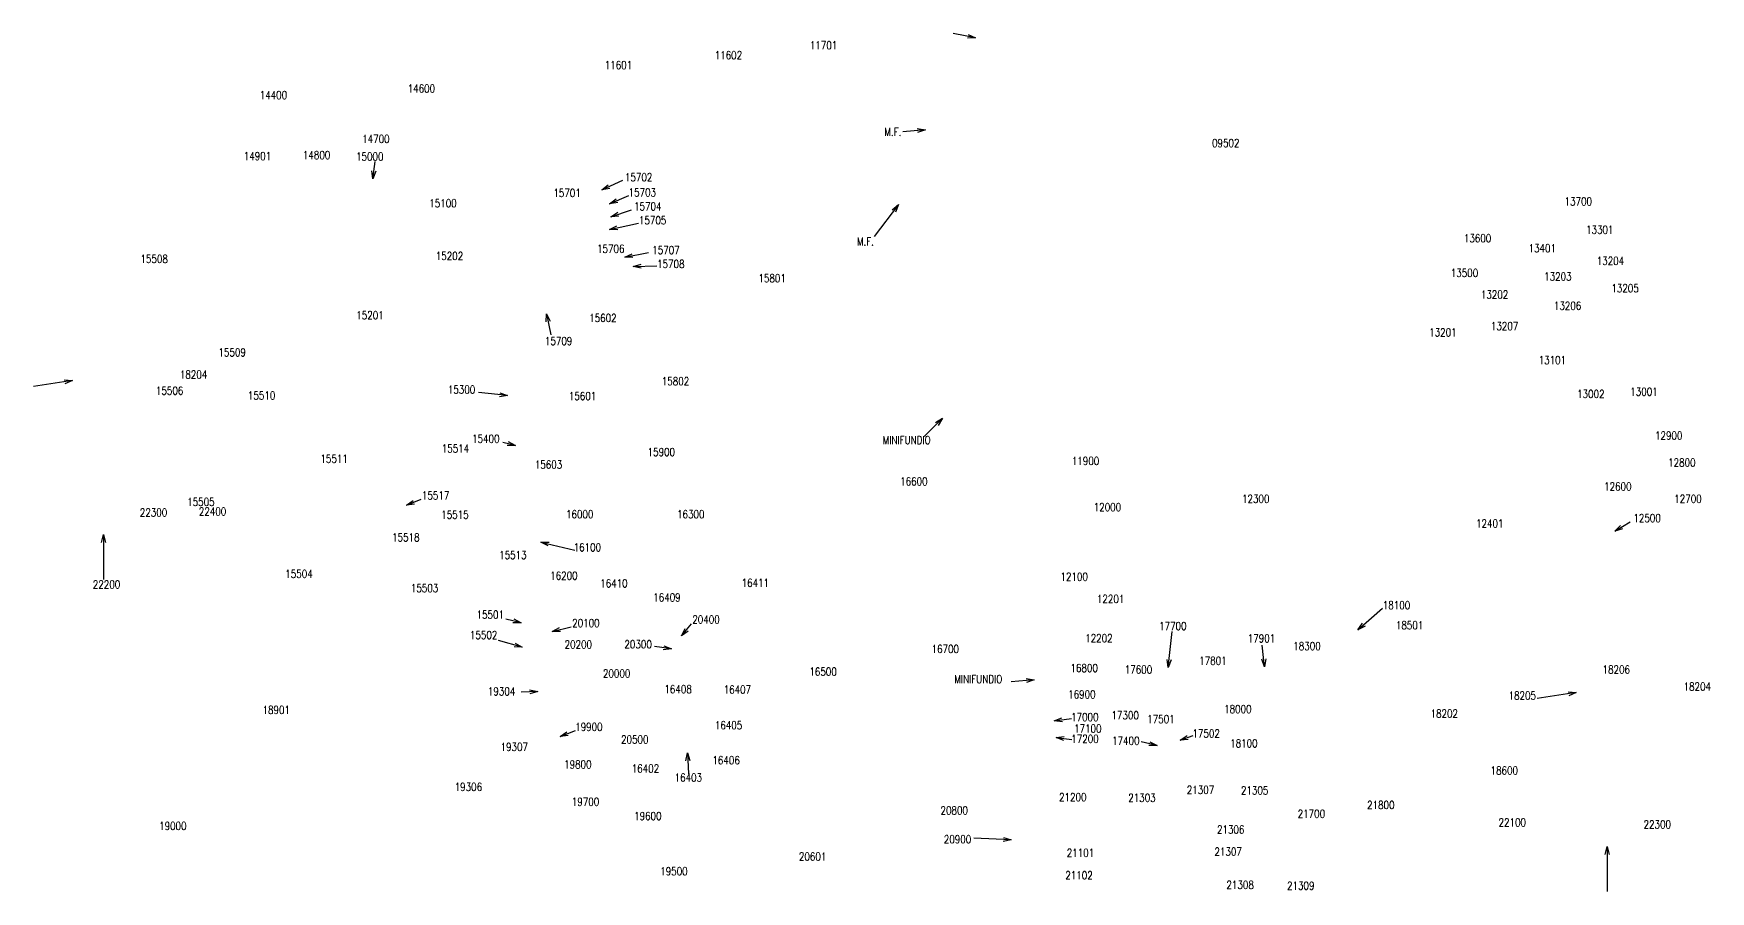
# Model space of a CAD drawing. Header units: millimetres. Extents: x 1956 to 626126, y 2654 to 1331070.
# Drawn here: x 605789 to 609979, y 1303265 to 1305409 of the extents above; entities that cross this region are included whole.
import ezdxf
from ezdxf.enums import TextEntityAlignment as Align

# ---------------------------------------------------------------- set-up
doc = ezdxf.new("R2010")
doc.units = ezdxf.units.MM
doc.layers.add('41', color=1, linetype='Continuous')
doc.styles.add('ROMANS', font='ROMANS', dxfattribs={"height": 0.2})

msp = doc.modelspace()

# ---------------------------------------------------------------- linework, layer by layer
at = {"layer": '41', "color": 7, "linetype": 'Continuous'}
for p, q in [((608143, 1305398.7), (608086.9, 1305409.4)), ((608017.4, 1305168.9), (607961.3, 1305163.6)), ((606636.5, 1305046), (606642.7, 1305089.4)), ((607208.5, 1305018.4), (607261.5, 1305042.6)), ((607228.2, 1304983.5), (607276.7, 1305004.7)), ((607950.6, 1304981.9), (607889.2, 1304901.8)), ((607231.2, 1304951.6), (607282.8, 1304968.3)), ((607228.2, 1304919.8), (607300.9, 1304935)), ((607266.1, 1304850), (607325.2, 1304862.2)), ((607287.3, 1304827.3), (607346.4, 1304828.8)), ((607070.6, 1304709), (607081.2, 1304655.9)), ((605886.3, 1304542), (605788.9, 1304527)), ((605886.3, 1304542), (605788.9, 1304527)), ((606973.6, 1304504.3), (606900.8, 1304511.9)), ((608060.2, 1304447.7), (608014.7, 1304402.2)), ((606993.3, 1304379.9), (606961.4, 1304387.5)), ((606720.5, 1304230.1), (606757.8, 1304245.3)), ((609739.9, 1304165.4), (609778.4, 1304188.6)), ((605963.8, 1304157.2), (605963.8, 1304044.8)), ((605963.8, 1304157.2), (605963.8, 1304044.8)), ((607056.6, 1304138.1), (607141.4, 1304117.9)), ((607007.3, 1303936.2), (606968.7, 1303945.9)), ((607407.9, 1303903.6), (607433.1, 1303934)), ((609098.2, 1303918.8), (609159.9, 1303972.7)), ((607010.1, 1303875.5), (606950.8, 1303892.1)), ((607084.7, 1303915), (607132, 1303926.2)), ((608624.2, 1303824.4), (608633.8, 1303914.9)), ((607382.6, 1303871.3), (607340.2, 1303877.3)), ((608865.1, 1303826.3), (608859.3, 1303880.2)), ((607048.6, 1303765.1), (607007.1, 1303762.7)), ((608289.4, 1303794.2), (608232.1, 1303789.1)), ((609643.9, 1303762.2), (609546.4, 1303747.2)), ((608339.2, 1303691.1), (608382.2, 1303697)), ((607104.4, 1303652.7), (607143.5, 1303666.9)), ((608343.9, 1303649.9), (608383.3, 1303645.2)), ((608596.7, 1303629.9), (608556.5, 1303639)), ((608653.9, 1303643.5), (608686.4, 1303654.5)), ((607423.1, 1303611.6), (607425.8, 1303559.1)), ((608232.1, 1303394), (608138.4, 1303398.1)), ((609721.3, 1303377.4), (609721.3, 1303264.9))]:
    msp.add_line(p, q, dxfattribs=at)
for points in [[(608124.3, 1305407.3), (608143, 1305398.7), (608122.4, 1305397.5)], [(607997, 1305172), (608017.4, 1305168.9), (607998, 1305162.1)], [(606644.3, 1305065.1), (606636.5, 1305046), (606634.4, 1305066.5)], [(607228.8, 1305022.1), (607208.5, 1305018.4), (607224.6, 1305031.2)], [(607248.5, 1304986.9), (607228.2, 1304983.5), (607244.5, 1304996.1)], [(607934.5, 1304969.1), (607950.6, 1304981.9), (607942.4, 1304963)], [(607251.8, 1304953), (607231.2, 1304951.6), (607248.7, 1304962.6)], [(607248.8, 1304919), (607228.2, 1304919.8), (607246.7, 1304928.8)], [(607286.7, 1304849.2), (607266.1, 1304850), (607284.7, 1304859)], [(607307.4, 1304822.8), (607287.3, 1304827.3), (607307.2, 1304832.8)], [(607069.6, 1304688.4), (607070.6, 1304709), (607079.4, 1304690.4)], [(605865.8, 1304543.9), (605886.3, 1304542), (605867.3, 1304534.1)], [(605865.8, 1304543.9), (605886.3, 1304542), (605867.3, 1304534.1)], [(606954.2, 1304511.3), (606973.6, 1304504.3), (606953.1, 1304501.4)], [(608042.5, 1304437.1), (608060.2, 1304447.7), (608049.6, 1304430)], [(606975, 1304389.4), (606993.3, 1304379.9), (606972.6, 1304379.7)], [(606740.9, 1304233), (606720.5, 1304230.1), (606737.2, 1304242.3)], [(605958.8, 1304137.2), (605963.8, 1304157.2), (605968.8, 1304137.2)], [(605958.8, 1304137.2), (605963.8, 1304157.2), (605968.8, 1304137.2)], [(609759.6, 1304171.4), (609739.9, 1304165.4), (609754.5, 1304180)], [(607074.8, 1304128.6), (607056.6, 1304138.1), (607077.2, 1304138.4)], [(606989.1, 1303946), (607007.3, 1303936.2), (606986.7, 1303936.2)], [(609116.6, 1303928.2), (609098.2, 1303918.8), (609110, 1303935.7)], [(607105.3, 1303914.7), (607084.7, 1303915), (607103, 1303924.5)], [(607424.5, 1303915.8), (607407.9, 1303903.6), (607416.8, 1303922.2)], [(606992.2, 1303885.7), (607010.1, 1303875.5), (606989.5, 1303876.1)], [(607363.5, 1303879.1), (607382.6, 1303871.3), (607362.1, 1303869.2)], [(608631.3, 1303843.7), (608624.2, 1303824.4), (608621.3, 1303844.8)], [(608867.9, 1303846.7), (608865.1, 1303826.3), (608858, 1303845.6)], [(607028.3, 1303768.9), (607048.6, 1303765.1), (607028.9, 1303759)], [(608269, 1303797.4), (608289.4, 1303794.2), (608269.9, 1303787.4)], [(609623.3, 1303764.1), (609643.9, 1303762.2), (609624.9, 1303754.2)], [(608359.7, 1303688.9), (608339.2, 1303691.1), (608358.4, 1303698.8)], [(607125, 1303654.8), (607104.4, 1303652.7), (607121.5, 1303664.2)], [(608363.1, 1303642.5), (608343.9, 1303649.9), (608364.3, 1303652.5)], [(608578.3, 1303639.2), (608596.7, 1303629.9), (608576.1, 1303629.4)], [(608674.4, 1303645.2), (608653.9, 1303643.5), (608671.2, 1303654.6)], [(607419.1, 1303591.4), (607423.1, 1303611.6), (607429.1, 1303591.9)], [(608212.4, 1303399.9), (608232.1, 1303394), (608211.9, 1303389.9)], [(609716.3, 1303357.4), (609721.3, 1303377.4), (609726.3, 1303357.4)]]:
    msp.add_lwpolyline(points, dxfattribs=at)

# ---------------------------------------------------------------- texts
at = {"layer": '41', "color": 7, "linetype": 'Continuous', "style": 'ROMANS', "width": 0.80002}
for s, p in [('11602', (607525.2, 1305355.2)), ('11701', (607762.9, 1305379.9)), ('11601', (607250.5, 1305330.5)), ('14600', (606758, 1305271.8)), ('14400', (606388.3, 1305255.5)), ('14700', (606644.3, 1305145.9)), ('M.F.', (607936.1, 1305163.3)), ('14901', (606348.4, 1305103.1)), ('14800', (606496.2, 1305105.6)), ('15000', (606629, 1305101.9)), ('09502', (608767.9, 1305135.6)), ('15701', (607122.1, 1305010.8)), ('15702', (607300.9, 1305050.2)), ('15703', (607310, 1305012.3)), ('15100', (606812, 1304985.3)), ('15704', (607323.7, 1304977.4)), ('13700', (609648.9, 1304989.6)), ('15705', (607335.8, 1304942.5)), ('M.F.', (607867.6, 1304889.8)), ('13600', (609397.2, 1304897.8)), ('13301', (609702.5, 1304919)), ('15508', (606090.3, 1304846)), ('15202', (606828.2, 1304853.4)), ('15706', (607231.2, 1304871.3)), ('15707', (607369.1, 1304868.2)), ('15708', (607381.3, 1304833.4)), ('13500', (609364.5, 1304811)), ('13203', (609597.8, 1304802.1)), ('13204', (609729.3, 1304841)), ('15801', (607634.5, 1304797.7)), ('13205', (609765.8, 1304772.8)), ('13202', (609439.6, 1304757)), ('13206', (609622.1, 1304729)), ('15201', (606629.6, 1304705.3)), ('15602', (607211.5, 1304698.4)), ('13207', (609464.7, 1304678)), ('15709', (607100.9, 1304640.8)), ('13201', (609310.5, 1304662.5)), ('15509', (606285.2, 1304612.4)), ('13101', (609584.2, 1304593.1)), ('18204', (606188.7, 1304557)), ('18204', (606188.7, 1304557)), ('15506', (606128.9, 1304516.7)), ('15300', (606858.4, 1304519.4)), ('15802', (607393, 1304540.2)), ('13002', (609680.2, 1304508.4)), ('13001', (609813.1, 1304514.2)), ('15510', (606358.8, 1304504.6)), ('15601', (607160.7, 1304503.3)), ('15400', (606919, 1304396.6)), ('MINIFUNDIO', (607970.6, 1304393.3)), ('12900', (609874.8, 1304404.4)), ('15511', (606539.9, 1304346.6)), ('15514', (606843.2, 1304372.2)), ('15900', (607357.6, 1304363.3)), ('11900', (608417.6, 1304341.1)), ('15603', (607075.7, 1304331.9)), ('12800', (609907.6, 1304336.9)), ('16600', (607988.6, 1304289.8)), ('12600', (609747.6, 1304277.2)), ('15505', (606207, 1304238.7)), ('22400', (606236.2, 1304214.7)), ('22400', (606236.2, 1304214.7)), ('15517', (606793.6, 1304254.9)), ('12000', (608472.3, 1304225.5)), ('12300', (608842.9, 1304246.4)), ('12700', (609923, 1304246.4)), ('22300', (606088.7, 1304212.2)), ('22300', (606088.7, 1304212.2)), ('15515', (606841.9, 1304206.7)), ('16000', (607153.6, 1304207.9)), ('16300', (607431.1, 1304207.9)), ('12401', (609427.7, 1304184.7)), ('12500', (609820.8, 1304198.2)), ('15518', (606719.1, 1304150.1)), ('15513', (606986.6, 1304105.9)), ('16100', (607172.8, 1304125)), ('15504', (606452.2, 1304058.9)), ('16200', (607114.1, 1304054.2)), ('12100', (608389.2, 1304051.6)), ('22200', (605971.3, 1304032.3)), ('22200', (605971.3, 1304032.3)), ('15503', (606766, 1304023.2)), ('16410', (607239.1, 1304035.1)), ('16411', (607592.6, 1304036.4)), ('16409', (607371.6, 1304000)), ('12201', (608480.2, 1303996.1)), ('18100', (609194.6, 1303980.4)), ('15501', (606930.1, 1303956.9)), ('20100', (607169.1, 1303935.7)), ('20400', (607469.3, 1303944.7)), ('17700', (608635.7, 1303928.4)), ('18501', (609227.3, 1303930.3)), ('15502', (606913.6, 1303905.9)), ('20200', (607150.1, 1303882.3)), ('20300', (607299.6, 1303882.7)), ('12202', (608451, 1303898)), ('17901', (608857.3, 1303897.6)), ('16700', (608067.1, 1303871.1)), ('17801', (608735.9, 1303841.7)), ('18300', (608971, 1303878.3)), ('20000', (607245.9, 1303809.7)), ('16500', (607761.8, 1303814.4)), ('MINIFUNDIO', (608149.6, 1303795.8)), ('16800', (608414.2, 1303823.5)), ('17600', (608549.9, 1303819.6)), ('18206', (609743.8, 1303819.7)), ('19304', (606958.4, 1303765.1)), ('16408', (607399.5, 1303770.6)), ('16407', (607547.7, 1303769.5)), ('16900', (608408.4, 1303757.5)), ('18204', (609946.2, 1303777.2)), ('18901', (606395.3, 1303718.8)), ('18000', (608798.2, 1303720.8)), ('19900', (607176.5, 1303676.3)), ('16405', (607525.5, 1303680.4)), ('17000', (608415.8, 1303700.9)), ('17100', (608423.2, 1303672)), ('17300', (608516.6, 1303705.3)), ('17501', (608606, 1303695.8)), ('18202', (609314, 1303709.7)), ('20500', (607291.2, 1303644.8)), ('17200', (608416.2, 1303646.4)), ('17400', (608518.2, 1303641.6)), ('17502', (608719, 1303659.8)), ('18100', (608813.2, 1303635.2)), ('19307', (606990.1, 1303626.2)), ('16406', (607519.5, 1303592.9)), ('19800', (607148.9, 1303582.5)), ('16402', (607317.9, 1303572.2)), ('16403', (607425.1, 1303549.7)), ('18600', (609464, 1303567.3)), ('19306', (606875.5, 1303526.3)), ('21307', (608704.9, 1303518.9)), ('21305', (608840.2, 1303517.4)), ('19700', (607168.1, 1303489.1)), ('20800', (608089.5, 1303467.4)), ('21200', (608385.7, 1303500.6)), ('21303', (608558.6, 1303499.1)), ('21800', (609155.4, 1303481.1)), ('19000', (606136.9, 1303428.8)), ('19600', (607323.8, 1303453.5)), ('21306', (608780.3, 1303419.7)), ('21700', (608982, 1303459.1)), ('22300', (609846.3, 1303432.4)), ('20900', (608097.7, 1303395.4)), ('20601', (607735.6, 1303352.2)), ('21101', (608404.9, 1303361.5)), ('21307', (608774, 1303364.5)), ('19500', (607389.1, 1303315.5)), ('21102', (608401.3, 1303305.3)), ('21308', (608803.9, 1303281.5)), ('21309', (608955.3, 1303279.4))]:
    msp.add_text(s, height=19.99, dxfattribs=at).set_placement(p, align=Align.MIDDLE)
for s, p in [('13401', (609558.8, 1304872.7)), ('18205', (609508.9, 1303754.7)), ('22100', (609483.9, 1303437.4))]:
    msp.add_text(s, height=19.99, rotation=0, dxfattribs=at).set_placement(p, align=Align.MIDDLE)

doc.saveas('drawing.dxf')
